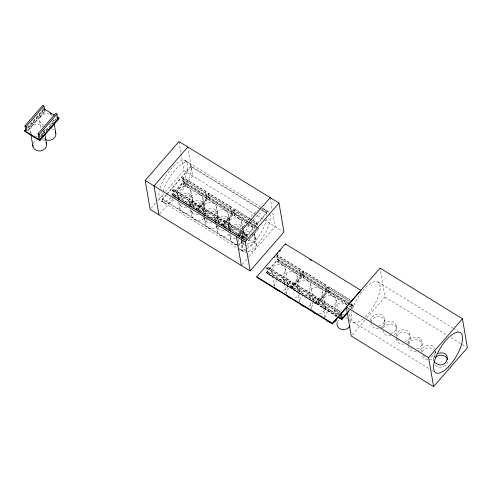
<?xml version="1.0" encoding="UTF-8"?>
<svg xmlns="http://www.w3.org/2000/svg" width="492" height="492" viewBox="0 0 492 492"><rect width="100%" height="100%" fill="white"/><g stroke="black" fill="none" stroke-linecap="round" stroke-linejoin="round"><path stroke-width="0.37" stroke-dasharray="2.46 1.84" d="M178.288 199.223C179.088 190.884 193.596 190.878 192.569 200.312M190.287 206.603C191.093 198.264 205.595 198.258 204.567 207.692M229.118 230.484C229.586 224.081 240.539 221.289 242.691 228.147M241.123 237.864C241.597 232.968 248.066 229.93 252.273 232.359M395.974 335.993C396.78 327.654 411.281 327.647 410.254 337.082M203.688 215.441C203.879 206.689 218.799 205.933 217.981 215.939M215.693 222.821C215.877 214.069 230.797 213.313 229.985 223.325M370.544 320.956C370.728 312.205 385.648 311.442 384.836 321.454M382.542 328.336C382.733 319.585 397.653 318.828 396.841 328.834M407.96 343.963C408.151 335.212 423.065 334.455 422.253 344.462M421.367 352.413C421.004 345.858 431.761 342.235 434.756 348.619M433.581 361.023L433.403 358.373L434.83 355.587M435.266 351.952L433.889 355.009L430.98 356.878M196.197 210.016L195.207 204.229L196.056 203.141L173.172 189.069L172.262 190.121L173.252 195.908L196.197 210.016L197.046 208.934L196.056 203.141M221.609 225.65L220.619 219.856L221.474 218.774L198.59 204.697L197.679 205.748L198.663 211.535L221.609 225.65L222.464 224.561L221.474 218.774M246.836 240.17L246.037 235.49L246.892 234.401L241.006 230.785M290.551 287.74L289.56 281.953L290.409 280.864L267.525 266.793L266.615 267.845L267.605 273.632L290.551 287.74L291.399 286.658L290.409 280.864M315.962 303.373L314.972 297.58L315.827 296.498L292.943 282.42L292.027 283.472L293.017 289.259L315.962 303.373L316.817 302.285L315.827 296.498M27.62 127.231L43.228 109.267M27.724 127.822L43.831 109.273M27.804 128.553L43.597 110.374L36.26 119.285M29.354 127.237L33.794 122.127M39.852 116.764L44.28 111.666M39.92 117.157L44.348 112.053M40.35 137.065L56.598 118.369L56.229 116.223M40.91 136.893L42.878 134.624M43.37 134.058L52.724 123.289M55.184 120.46L56.666 118.756M151.13 208.27L155.601 203.122M157.594 200.834L163.559 193.965M165.546 191.677L183.94 170.509L181.148 154.174M242.125 241.547L238.116 246.166L162.514 199.672L162.409 199.051L166.419 194.432M166.923 193.854L190.994 166.148L260.729 209.032M162.514 199.672L166.524 195.06M167.028 194.481L191.099 166.77L190.994 166.148M182.323 178.535L183.245 177.471L206.136 191.548L207.126 197.335L206.203 198.399L183.313 184.322L182.323 178.535L205.213 192.606L206.203 198.399M171.806 194.789L183.516 181.314L208.227 196.511L208.325 197.095L196.615 210.57L171.905 195.379L171.806 194.789L196.517 209.986L196.615 210.57M171.905 195.379L183.614 181.899L183.516 181.314M173.252 195.908L174.162 194.863L173.172 189.069M183.313 184.322L184.236 183.264L183.245 177.471M159.955 213.694L192.766 175.933L187.815 146.979M205.213 192.606L206.136 191.548M207.741 194.162L208.663 193.104L231.547 207.175L232.538 212.962L231.615 214.026L208.731 199.955L207.741 194.162L230.625 208.239L231.615 214.026M196.517 209.986L208.227 196.511M197.224 210.422L208.934 196.941L233.638 212.138L233.743 212.722L222.033 226.203L197.323 211.007L197.224 210.422L221.935 225.619L222.033 226.203M197.323 211.007L209.032 197.532L208.934 196.941M198.663 211.535L199.58 210.49L198.59 204.697M208.731 199.955L209.653 198.891L208.663 193.104M230.625 208.239L231.547 207.175M238.103 235.791L224.081 227.169L223.091 221.375L224.001 220.33L240.348 230.379M246.572 223.22L234.149 215.582L233.159 209.795L234.081 208.731L250.428 218.78M221.935 225.619L233.638 212.138M236.394 235.035L222.741 226.634L222.642 226.049L234.346 212.575L249.303 221.769M222.741 226.634L234.45 213.159L234.346 212.575M224.081 227.169L224.992 226.117L224.001 220.33M234.149 215.582L235.071 214.518L234.081 208.731M256.842 228.552L256.043 223.866L256.965 222.802L251.08 219.186M238.509 244.961L243.023 239.77M243.528 239.192L266.596 212.636L261.381 209.432M242.63 240.969L266.701 213.264L266.596 212.636M249.303 239.001L254.179 233.386M254.665 232.821L259.056 227.771L259.155 228.356L247.451 241.83L247.347 241.246M242.322 264.345L248.288 257.482M248.786 256.91L275.133 226.584L272.593 211.732M276.676 256.258L277.599 255.194L300.489 269.272L301.479 275.059L300.557 276.123L277.666 262.045L276.676 256.258L299.567 270.329L300.557 276.123M266.16 272.513L277.869 259.038L302.58 274.235L302.678 274.819L290.969 288.294L266.258 273.103L266.16 272.513L290.87 287.709L290.969 288.294M266.258 273.103L277.968 259.622L277.869 259.038M267.605 273.632L268.515 272.586L267.525 266.793M277.666 262.045L278.589 260.988L277.599 255.194M299.567 270.329L300.489 269.272M302.094 271.885L303.017 270.828L325.901 284.899L326.891 290.686L325.968 291.75L303.084 277.679L302.094 271.885L324.978 285.963L325.968 291.75M290.87 287.709L302.58 274.235M291.578 288.146L303.287 274.665L327.992 289.862L328.096 290.446L316.387 303.927L291.676 288.73L291.578 288.146L316.288 303.343L316.387 303.927M291.676 288.73L303.386 275.256L303.287 274.665M293.017 289.259L293.933 288.214L292.943 282.42M303.084 277.679L304.007 276.615L303.017 270.828M324.978 285.963L325.901 284.899M336.922 316.258L318.435 304.892L317.445 299.099L318.355 298.054L340.587 311.725M346.811 304.566L328.502 293.306L327.512 287.519L328.435 286.455L350.667 300.126M316.288 303.343L327.992 289.862M336.602 316.356L317.094 304.357L316.989 303.773L328.699 290.298L350.156 303.496M317.094 304.357L328.804 290.883L328.699 290.298M318.435 304.892L319.345 303.841L318.355 298.054M328.502 293.306L329.425 292.242L328.435 286.455M349.425 306.172L351.386 307.377L352.309 306.319L351.755 303.066M348.047 311.67L353.41 305.495L350.808 303.896M348.145 312.254L349.609 310.569M350.095 310.009L353.508 306.079L353.41 305.495M352.223 334.837L366.14 318.816M366.638 318.244L385.033 297.076L380.082 268.122M435.801 354.695L436.121 354.394M434.928 355.501L435.365 355.101M238.712 235.736C241.092 235.035 243.282 232.47 242.987 229.752M212.507 220.268C215.668 219.826 218.073 216.652 217.562 213.479M224.506 227.648C227.673 227.206 230.072 224.032 229.561 220.859M404.775 341.411C407.942 340.968 410.34 337.795 409.83 334.622M416.779 348.791C419.94 348.348 422.345 345.175 421.835 342.002M186.345 204.777C189.795 204.598 192.723 201.333 192.144 197.852M198.344 212.157C201.8 211.984 204.727 208.713 204.149 205.232M378.612 325.919C382.069 325.741 384.99 322.475 384.418 318.994M390.617 333.299C394.067 333.121 396.995 329.855 396.417 326.374M247.076 243.399C252.587 244.825 257.667 237.894 253.565 233.442M207.347 219.703L205.01 218.196M410.562 347.727L411.619 348.225M423.981 355.974L425.033 356.479M185.595 160.792L268.165 211.566M184.703 160.441L187.999 162.471M263.897 209.1L267.187 211.123M191.099 166.77L260.182 209.254M260.834 209.653L266.701 213.264M377.868 281.934L452.591 327.887M453.04 328.164L458.47 331.503M183.94 170.509L263.361 219.346M264.019 219.752L282.697 231.234M385.033 297.076L447.136 335.267M451.059 337.678L466.09 346.922M251.799 219.979L234.149 209.118L233.226 210.182L250.877 221.037M252.458 220.379L257.033 223.196L256.111 224.254L251.535 221.443M233.159 209.795L249.505 219.844M250.157 220.25L256.043 223.866M249.954 222.169L257.107 226.572M183.614 181.899L208.325 197.095M209.032 197.532L233.743 212.722M234.45 213.159L256.56 226.757M256.584 227.402L235.004 214.131L234.081 215.195L246.504 222.833M184.236 183.264L207.126 197.335M209.653 198.891L232.538 212.962M235.071 214.518L247.494 222.163M248.146 222.562L255.994 227.39M247.156 223.233L255.004 228.06M247.224 223.626L255.071 228.448M240.416 230.773L224.069 220.717L223.159 221.769L239.094 231.566M241.074 231.172L246.959 234.795L246.105 235.877L239.733 231.96M172.262 190.121L195.207 204.229M197.679 205.748L220.619 219.856M223.091 221.375L240.299 231.96M240.939 232.353L246.037 235.49M351.386 300.92L328.502 286.842L327.58 287.906L350.464 301.977M327.512 287.519L349.744 301.19M237.353 233.368L224.924 225.73L224.014 226.775L236.763 234.616M238.005 233.768L246.504 238.995M174.162 194.863L197.046 208.934M199.58 210.49L222.464 224.561M224.992 226.117L237.415 233.762M238.073 234.161L246.572 239.389M277.968 259.622L302.678 274.819M303.386 275.256L328.096 290.446M328.804 290.883L353.508 306.079M237.402 235.01L245.686 240.102M222.642 226.049L236.947 234.85M237.593 235.25L245.397 240.047M238.743 236.185L246.387 240.883M237.046 235.434L245.502 240.631M278.589 260.988L301.479 275.059M304.007 276.615L326.891 290.686M329.425 292.242L352.309 306.319M346.743 304.173L328.435 292.918L329.357 291.854L352.241 305.926L351.319 306.99L349.357 305.784M162.409 199.051L238.011 245.539M162.071 201.376L165.361 203.399M241.025 249.967L244.315 251.996M160.976 200.902L243.546 251.676M340.655 312.113L318.422 298.441L317.512 299.493L339.818 313.207M266.615 267.845L289.56 281.953M292.027 283.472L314.972 297.58M317.445 299.099L340.39 313.213M353.244 322.045L429.276 368.797M431.693 370.285L433.2 371.208M337.586 314.714L319.277 303.453L318.367 304.499L336.854 315.864M268.515 272.586L291.399 286.658M293.933 288.214L316.817 302.285M319.345 303.841L337.653 315.101M316.989 303.773L337.149 316.172M422.702 354.966L423.55 355.642M397.284 339.339L398.563 340.347M242.857 241.541L243.712 242.218M230.428 233.823L231.283 234.5M217.015 225.576L218.294 226.584M383.576 330.692L383.871 331.091M433.372 359.793L433.532 360.273M435.457 351.485L435.666 352.715M350.833 304.13L351.386 307.377M348.484 309.917L350.642 322.524M336.104 300.317L338.514 314.406M334.498 310.126L335.765 317.537M322.691 292.063L325.224 306.891M322.494 302.74L325.034 317.568M310.686 284.69L313.226 299.517A6.913 5.861 -9.7 0 1 307.457 306.498M309.081 294.493L311.62 309.32A6.913 5.861 -9.7 0 1 317.494 302.322A6.913 5.861 -9.7 0 1 325.255 307.094A6.913 5.861 -9.7 0 1 319.111 313.933M297.273 276.436L299.806 291.264A6.913 5.861 -9.7 0 1 293.872 298.275M297.082 287.107L299.616 301.934A6.913 5.861 -9.7 0 1 305.378 294.96A6.913 5.861 -9.7 0 1 313.226 299.517M285.274 269.062L287.808 283.89M270.182 197.63L272.082 208.768M283.669 278.866L286.203 293.693M271.664 271.479L274.198 286.307M256.965 222.802L257.765 227.488M254.979 236.486L255.403 238.952M254.389 233.675L256.289 244.801M246.892 234.401L247.691 239.087M242.98 229.106L243.399 231.572M241.75 222.593L244.284 237.427M240.397 233.885L241.412 239.813M241.541 240.557L242.679 247.23M241.209 239.266L241.523 241.111A7.023 5.953 -9.7 0 0 245.754 245.674M228.337 214.34L230.871 229.167M228.147 225.016L229.155 230.945M229.666 233.909L230.68 239.844M216.332 206.966L218.872 221.794M214.733 216.769L215.742 222.704M216.252 225.668L217.267 231.597M202.919 198.713L205.453 213.54M202.729 209.383L203.743 215.318M204.248 218.282L205.262 224.211M203.786 216.252L204.106 218.104M190.921 191.339L193.454 206.166M189.315 201.142L190.201 206.333M190.834 210.041L191.849 215.97M178.99 141.548L181.019 153.43M177.311 193.756L178.196 198.946M178.83 202.655L179.844 208.583M53.53 119.857L53.911 122.084M44.237 130.552L44.618 132.772M39.667 120.792L40.941 128.209M41.826 133.4L42.207 135.626M30.375 131.499L30.633 132.981M178.694 200.914A7.023 5.953 -9.7 0 1 189.912 196.462A7.023 5.953 -9.7 0 1 188.276 206.8M186.511 207.286A7.023 5.953 -9.7 0 1 178.688 202.47M211.929 222.913A7.023 5.953 -9.7 0 1 204.223 216.025A7.023 5.953 -9.7 0 1 214.826 211.818A7.023 5.953 -9.7 0 1 215.275 221.584M191.179 206.763A7.023 5.953 -9.7 0 1 201.911 203.842A7.023 5.953 -9.7 0 1 201.861 213.331M198.51 214.666A7.023 5.953 -9.7 0 1 190.693 209.856M216.222 223.405A7.023 5.953 -9.7 0 1 227.562 219.629A7.023 5.953 -9.7 0 1 225.693 229.813M223.928 230.293A7.023 5.953 -9.7 0 1 216.105 225.484M242.931 230.084A7.023 5.953 -9.7 0 1 239.659 237.814M235.514 238.62A7.023 5.953 -9.7 0 1 229.524 233.731A6.913 5.861 -9.7 0 1 219.783 235.188A6.913 5.861 -9.7 0 1 218.737 226.91M230.01 230.643A7.023 5.953 -9.7 0 1 242.027 228.768M242.538 238.829A23.536 8.973 -58.4 0 1 262.47 211.917A23.536 8.973 -58.4 0 1 268.208 226.511A23.536 8.973 -58.4 0 1 247.63 251.775M247.015 251.953A23.536 8.973 -58.4 0 1 241.941 240.982M160.171 188.178A23.536 8.973 -58.4 0 1 177.71 162.674A23.536 8.973 -58.4 0 1 187.655 169.193A23.536 8.973 -58.4 0 1 172.544 196.29M171.032 197.636A23.536 8.973 -58.4 0 1 159.519 190.57M251.166 234.389A7.023 5.953 -9.7 0 1 255.022 241.793A7.023 5.953 -9.7 0 1 246.326 245.828M242.009 238.023A7.023 5.953 -9.7 0 1 250.594 234.235M220.81 225.354A6.913 5.861 -9.7 0 1 228.491 225.668A6.913 5.861 -9.7 0 1 230.607 231.923M208.503 218.141A6.913 5.861 -9.7 0 1 215.994 217.987A6.913 5.861 -9.7 0 1 218.829 223.792M217.716 226.099A6.913 5.861 -9.7 0 1 207.919 227.894A6.913 5.861 -9.7 0 1 206.738 219.524M194.93 209.979A6.913 5.861 -9.7 0 1 202.649 209.776A6.913 5.861 -9.7 0 1 205.336 215.84M204.205 217.974A6.913 5.861 -9.7 0 1 194.58 219.69A6.913 5.861 -9.7 0 1 193.104 211.535M183.239 202.421A6.913 5.861 -9.7 0 1 191.081 202.661A6.913 5.861 -9.7 0 1 193.128 209.063M191.862 210.976A6.913 5.861 -9.7 0 1 182.36 212.175A6.913 5.861 -9.7 0 1 181.105 204.149M247.162 225.293A6.913 5.861 -9.7 0 1 253.823 230.582M247.82 236.984A6.913 5.861 -9.7 0 1 240.453 233.429M240.157 230.557A6.913 5.861 -9.7 0 1 244.18 225.933M248.435 240.25A6.913 5.861 -9.7 0 1 256.363 245.945A6.913 5.861 -9.7 0 1 247.851 251.806M246.018 251.258A6.913 5.861 -9.7 0 1 244.155 242.544M240.477 233.196A6.913 5.861 -9.7 0 1 244.118 239.875M243.134 241.726A6.913 5.861 -9.7 0 1 238.7 244.37M236.726 244.518A6.913 5.861 -9.7 0 1 231.83 235.539M234.075 233.682A6.913 5.861 -9.7 0 1 238.06 232.741M163.166 191.216A23.536 8.973 -58.4 0 1 180.447 165.097A23.536 8.973 -58.4 0 1 191.013 170.773A23.536 8.973 -58.4 0 1 176.031 198.128M174.02 199.912A23.536 8.973 -58.4 0 1 162.815 192.6M261.928 209.002A23.536 8.973 -58.4 0 1 266.959 215.244M266.566 218.762A23.536 8.973 -58.4 0 1 247.015 248.491M245.643 249.229A23.536 8.973 -58.4 0 1 239.106 248.62M238.14 241.59A23.536 8.973 -58.4 0 1 238.645 238.958M239.014 237.568A23.536 8.973 -58.4 0 1 240.606 233.048M243.54 227.015A23.536 8.973 -58.4 0 1 257.9 210.576M370.968 322.057A7.023 5.953 -9.7 0 1 382.179 317.604A7.023 5.953 -9.7 0 1 380.544 327.943M378.779 328.422A7.023 5.953 -9.7 0 1 370.962 323.613M404.196 344.056A7.023 5.953 -9.7 0 1 396.49 337.168A7.023 5.953 -9.7 0 1 407.099 332.955A7.023 5.953 -9.7 0 1 407.548 342.727M383.446 327.906A7.023 5.953 -9.7 0 1 394.184 324.984A7.023 5.953 -9.7 0 1 394.135 334.474M390.783 335.808A7.023 5.953 -9.7 0 1 382.961 330.999M408.495 344.548A7.023 5.953 -9.7 0 1 419.836 340.772A7.023 5.953 -9.7 0 1 417.966 350.956M416.201 351.436A7.023 5.953 -9.7 0 1 408.378 346.626M435.205 351.226A7.023 5.953 -9.7 0 1 435.66 354.277M434.922 356.288A7.023 5.953 -9.7 0 1 429.614 359.683M427.788 359.763A7.023 5.953 -9.7 0 1 421.792 354.873M422.277 351.786A7.023 5.953 -9.7 0 1 434.301 349.91M352.444 309.32A23.536 8.973 -58.4 0 1 369.978 283.816A23.536 8.973 -58.4 0 1 379.922 290.335A23.536 8.973 -58.4 0 1 364.812 317.432M363.305 318.779A23.536 8.973 -58.4 0 1 351.774 311.774M447.665 361.657A7.023 5.953 -9.7 0 1 442.511 366.872A7.023 5.953 -9.7 0 1 435.162 365.058M286.264 293.995A6.913 5.861 -9.7 0 1 291.781 286.744A6.913 5.861 -9.7 0 1 299.806 291.264M274.155 286.006A6.913 5.861 -9.7 0 1 280.262 279.284A6.913 5.861 -9.7 0 1 287.838 284.093A6.913 5.861 -9.7 0 1 281.867 290.895M348.096 309.536A6.913 5.861 -9.7 0 1 347.985 309.991M344.4 314.019A6.913 5.861 -9.7 0 1 342.524 314.64M338.312 314.351A6.913 5.861 -9.7 0 1 335.974 305.434A6.913 5.861 -9.7 0 1 346.78 305.089M349.898 320.667A6.913 5.861 -9.7 0 1 350.562 324.671M337.303 322.205A6.913 5.861 -9.7 0 1 339.818 319.154M344.941 317.881A6.913 5.861 -9.7 0 1 347.457 318.564M349.314 319.917A6.913 5.861 -9.7 0 1 349.72 320.409M325.009 317.414A6.913 5.861 -9.7 0 1 330.353 310.68A6.913 5.861 -9.7 0 1 338.391 314.259M44.04 130.448A6.913 5.861 -9.7 0 1 40.596 135.232M37.509 136.143A6.913 5.861 -9.7 0 1 35.719 136.1M34.852 135.927A6.913 5.861 -9.7 0 1 34.52 135.835M31.703 134.101A6.913 5.861 -9.7 0 1 31.39 133.738M31.205 133.486A6.913 5.861 -9.7 0 1 30.492 129.199M30.768 128.449A6.913 5.861 -9.7 0 1 31.427 127.33M33.764 125.337A6.913 5.861 -9.7 0 1 42.872 126.702M53.314 119.913A6.913 5.861 -9.7 0 1 48.567 125.091M44.311 125.275A6.913 5.861 -9.7 0 1 39.747 118.646M40 117.895A6.913 5.861 -9.7 0 1 49.79 114.273M50.104 114.415A6.913 5.861 -9.7 0 1 52.269 116.137M33.302 143.283A6.913 5.861 -9.7 0 1 36.943 139.857M42.38 139.562A6.913 5.861 -9.7 0 1 44.852 140.952M44.932 139.347A6.913 5.861 -9.7 0 1 43.634 138.344M42.158 135.318A6.913 5.861 -9.7 0 1 42.736 132.286M43.068 131.727A6.913 5.861 -9.7 0 1 45.141 129.728M45.442 129.55A6.913 5.861 -9.7 0 1 47.97 128.646M51.678 128.867A6.913 5.861 -9.7 0 1 54.151 130.257M196.123 203.534L195.275 204.617L172.329 190.509L173.239 189.457L196.123 203.534M196.978 208.54L196.13 209.629L173.184 195.521L174.094 194.469L196.978 208.54M221.541 219.161L220.687 220.25L197.741 206.136L198.657 205.09L221.541 219.161M222.396 224.174L221.548 225.256L198.602 211.148L199.512 210.096L222.396 224.174M290.477 281.258L289.628 282.34L266.682 268.232L267.593 267.181L290.477 281.258M291.332 286.264L290.483 287.353L267.537 273.245L268.447 272.193L291.332 286.264M315.895 296.885L315.04 297.974L292.094 283.859L293.004 282.814L315.895 296.885M316.75 301.897L315.895 302.98L292.955 288.872L293.865 287.82L316.75 301.897M183.313 177.864L182.391 178.922L205.281 192.999L206.203 191.935L183.313 177.864M184.168 182.87L183.245 183.934L206.136 198.005L207.058 196.948L184.168 182.87M208.731 193.491L207.808 194.555L230.693 208.626L231.615 207.562L208.731 193.491M209.586 198.504L208.663 199.561L231.554 213.639L232.476 212.575L209.586 198.504M277.666 255.588L276.744 256.646L299.634 270.723L300.557 269.659L277.666 255.588M278.521 260.594L277.599 261.658L300.489 275.729L301.411 274.671L278.521 260.594M303.084 271.215L302.162 272.279L325.046 286.35L325.968 285.286L303.084 271.215M303.939 276.227L303.017 277.285L325.901 291.362L326.823 290.298L303.939 276.227M218.872 221.105A6.913 5.861 -9.7 0 0 228.362 214.494A6.913 5.861 -9.7 0 0 217.366 211.068A6.913 5.861 -9.7 0 0 218.872 221.105M206.861 213.725A6.913 5.861 -9.7 0 0 216.363 207.12A6.913 5.861 -9.7 0 0 205.373 203.682A6.913 5.861 -9.7 0 0 206.861 213.725M193.454 205.478A6.913 5.861 -9.7 0 0 202.944 198.86A6.913 5.861 -9.7 0 0 191.954 195.441A6.913 5.861 -9.7 0 0 193.454 205.478M181.45 198.098A6.913 5.861 -9.7 0 0 190.945 191.486A6.913 5.861 -9.7 0 0 179.955 188.055A6.913 5.861 -9.7 0 0 181.45 198.098M232.279 229.352A6.913 5.861 -9.7 0 0 241.775 222.747A6.913 5.861 -9.7 0 0 230.785 219.315A6.913 5.861 -9.7 0 0 232.279 229.352M313.226 298.828A6.913 5.861 -9.7 0 0 322.715 292.217A6.913 5.861 -9.7 0 0 311.719 288.792A6.913 5.861 -9.7 0 0 313.226 298.828M301.215 291.448A6.913 5.861 -9.7 0 0 310.71 284.843A6.913 5.861 -9.7 0 0 299.726 281.406A6.913 5.861 -9.7 0 0 301.215 291.448M287.808 283.201A6.913 5.861 -9.7 0 0 297.297 276.584A6.913 5.861 -9.7 0 0 286.307 273.165A6.913 5.861 -9.7 0 0 287.808 283.201M275.803 275.821A6.913 5.861 -9.7 0 0 285.298 269.21A6.913 5.861 -9.7 0 0 274.308 265.778A6.913 5.861 -9.7 0 0 275.803 275.821M326.633 307.076A6.913 5.861 -9.7 0 0 336.128 300.471A6.913 5.861 -9.7 0 0 325.138 297.039A6.913 5.861 -9.7 0 0 326.633 307.076"/><path stroke-width="0.74" d="M25.83 130.823L24.975 125.817L42.742 105.368L43.917 106.087L44.772 111.1M26.931 130.78L26.199 126.487L43.917 106.087M57.595 117.213L58.855 117.988L58.954 118.572L39.821 140.595L24.698 131.296L24.6 130.712L25.609 129.55M28.038 130.362L30.006 128.098M30.99 126.967L33.45 124.132M34.44 123L36.9 120.165M37.884 119.033L39.36 117.33M38.874 138.769L38.019 133.756L55.737 113.357L56.931 114.089L57.785 119.101M39.944 138.781L39.212 134.488L56.931 114.089M39.821 140.595L39.723 140.011L58.855 117.988M41.119 138.756L40.135 139.888L40.067 139.5M42.103 137.625L47.515 131.389M48.499 130.257L57.361 120.06M145.183 180.459L178.99 141.548L279.007 203.055L283.958 232.009L250.151 270.92L150.134 209.414L145.183 180.459L245.2 241.966L250.151 270.92M187.815 146.979L154.008 185.884L158.959 214.838M270.182 197.63L236.375 236.535L241.326 265.489M245.2 241.966L279.007 203.055M332.469 323.89L256.867 277.396L256.762 276.775L285.348 243.872L360.95 290.36L332.358 323.262L332.469 323.89L346.509 307.728M273.921 257.771L274.923 256.615M276.424 254.887L277.931 253.152M279.438 251.424L280.44 250.268M346.282 307.026L380.082 268.122L462.449 318.773L467.4 347.727L433.6 386.632L351.226 335.981L346.282 307.026L428.649 357.678L433.6 386.632M347.659 312.814L341.805 319.554L341.7 318.97L347.555 312.229M428.649 357.678L462.449 318.773M437.406 353.619C454.436 348.397 446.441 373.268 434.411 361.952M24.975 125.817L26.199 126.487M309.566 259.321L311.522 260.526M43.733 108.689L54.446 115.276M43.831 109.273L45.092 110.048M50.135 113.148L51.396 113.923M57.066 117.41L58.954 118.572M339.4 317.432L340.679 318.219M338.453 316.971L341.7 318.97M338.195 317.039L339.468 317.826M337.899 317.156L341.805 319.554M38.019 133.756L39.212 134.488M24.6 130.712L39.723 140.011M256.762 276.775L332.358 323.262M341.43 313.232L342.168 317.524M340.581 314.314L341.19 317.893M285.348 243.872L285.452 244.493M54.163 123.566L55.811 133.203M44.87 134.261L46.519 143.898M30.885 134.464L32.915 146.327M435.199 357.776A7.023 5.953 -9.7 0 1 442.277 355.267A7.023 5.953 -9.7 0 1 447.566 359.584M317.137 313.951A6.913 5.861 -9.7 0 1 312.358 311.178M312.199 310.913A6.913 5.861 -9.7 0 1 312.051 310.637M304.776 306.516A6.913 5.861 -9.7 0 1 300.354 303.792M279.185 290.858A6.913 5.861 -9.7 0 1 274.856 288.029M291.024 298.207A6.913 5.861 -9.7 0 1 286.861 295.415M336.411 320.538A6.913 5.861 -9.7 0 1 333.754 321.916M330.366 322.174A6.913 5.861 -9.7 0 1 325.858 319.554M350.04 326.005A6.913 5.861 -9.7 0 1 341.682 329.425A6.913 5.861 -9.7 0 1 337.075 322.955M46.014 142.446A6.913 5.861 -9.7 0 1 40.848 150.859A6.913 5.861 -9.7 0 1 32.853 144.949M55.381 131.893A6.913 5.861 -9.7 0 1 53.517 138.646A6.913 5.861 -9.7 0 1 45.535 139.66M448.317 366.958A23.536 8.973 -58.4 0 0 460.432 332.709A23.536 8.973 -58.4 0 0 435.322 358.44A23.536 8.973 -58.4 0 0 448.317 366.958"/></g></svg>
